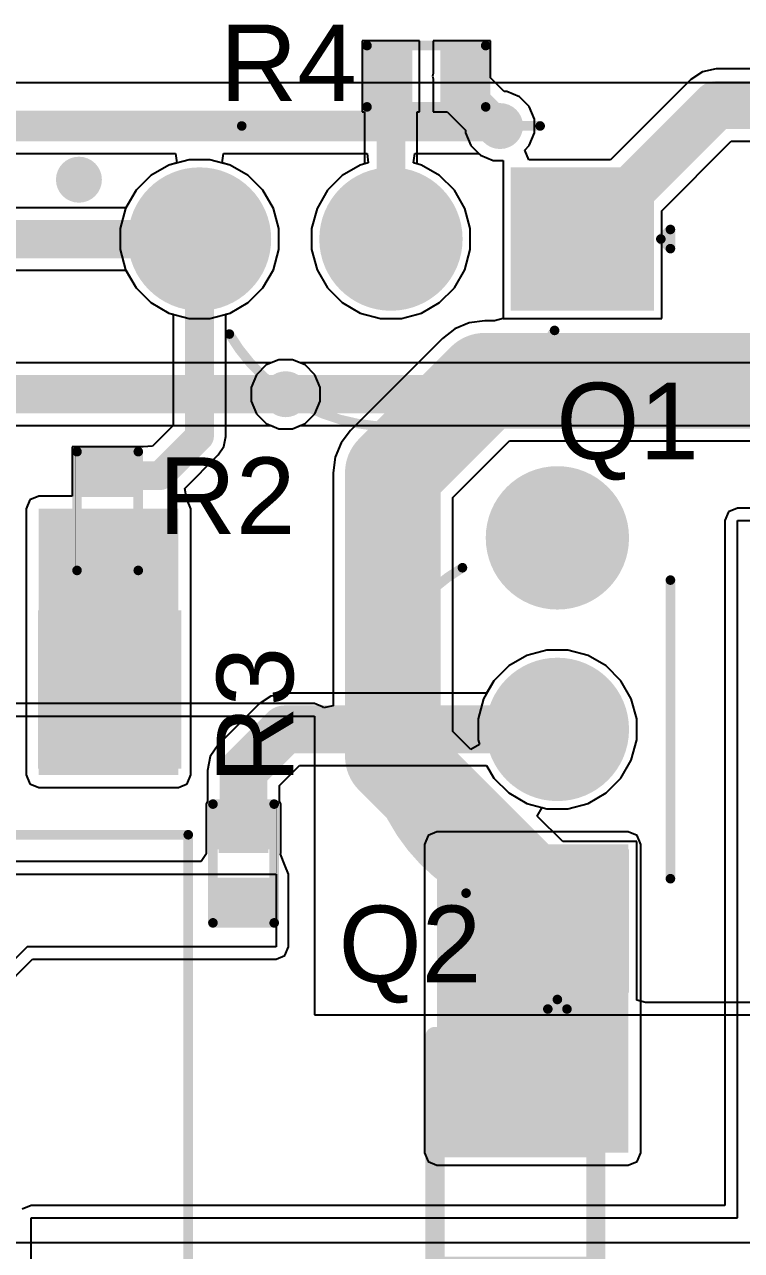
# Model space of a CAD drawing. Header units: millimetres. Extents: x -6.2 to 75.6, y -2 to 69.2.
# Drawn here: x 25.67 to 35.18, y 13.79 to 30.05 of the extents above; entities that cross this region are included whole.
import ezdxf

# ---------------------------------------------------------------- set-up
doc = ezdxf.new("R2010")
doc.units = ezdxf.units.MM
for name, color, linetype in [('BottomLayer', 5, 'Continuous'), ('BottomSolder', 6, 'Continuous'), ('MultiLayer', 9, 'Continuous'), ('PadHoleLayer', 156, 'Continuous'), ('TopLayer', 1, 'Continuous'), ('TopOverlay', 2, 'Continuous'), ('TopPaste', 8, 'Continuous'), ('TopSolder', 216, 'Continuous'), ('ViaHoleLayer', 16, 'Continuous')]:
    doc.layers.add(name, color=color, linetype=linetype)
doc.styles.add('Arial', font='arial.ttf', dxfattribs={"height": 0.2})

# ---------------------------------------------------------------- blocks, each defined once
blk = doc.blocks.new('PC817C_37')
at = {"layer": 'TopLayer'}
for points in [[(-4.100068, 2.1699982), (-4.100068, 0.3700018), (-6.100064, 0.3700018), (-6.100064, 2.1699982)], [(6.100064, 2.1699982), (6.100064, 0.3700018), (4.100068, 0.3700018), (4.100068, 2.1699982)], [(-4.100068, -0.3700018), (-4.100068, -2.1699982), (-6.100064, -2.1699982), (-6.100064, -0.3700018)], [(6.100064, -0.3700018), (6.100064, -2.1699982), (4.100068, -2.1699982), (4.100068, -0.3700018)]]:
    blk.add_hatch(color=1, dxfattribs=at).paths.add_polyline_path(points)
at = {"layer": 'TopPaste'}
for points in [[(-4.100068, 2.1699982), (-4.100068, 0.3700018), (-6.100064, 0.3700018), (-6.100064, 2.1699982)], [(6.100064, 2.1699982), (6.100064, 0.3700018), (4.100068, 0.3700018), (4.100068, 2.1699982)], [(-4.100068, -0.3700018), (-4.100068, -2.1699982), (-6.100064, -2.1699982), (-6.100064, -0.3700018)], [(6.100064, -0.3700018), (6.100064, -2.1699982), (4.100068, -2.1699982), (4.100068, -0.3700018)]]:
    blk.add_hatch(color=8, dxfattribs=at).paths.add_polyline_path(points)
at = {"layer": 'TopSolder'}
for points in [[(-4.049268, 2.2207982), (-4.049268, 0.3192018), (-6.150863999999999, 0.3192018), (-6.150863999999999, 2.2207982)], [(6.150863999999999, 2.2207982), (6.150863999999999, 0.3192018), (4.049268, 0.3192018), (4.049268, 2.2207982)], [(-4.049268, -0.3192018), (-4.049268, -2.2207982), (-6.150863999999999, -2.2207982), (-6.150863999999999, -0.3192018)], [(6.150863999999999, -0.3192018), (6.150863999999999, -2.2207982), (4.049268, -2.2207982), (4.049268, -0.3192018)]]:
    blk.add_hatch(color=216, dxfattribs=at).paths.add_polyline_path(points)
at = {"layer": 'TopOverlay'}
for points, const_width in [([(3.324885399999999, 2.3139654), (-3.175, 2.3139654)], 0.127), ([(-3.175, -2.2859492), (-3.175, 2.3139654)], 0.127), ([(3.324885399999999, -2.2859492), (3.324885399999999, 2.3139654)], 0.127), ([(-6.400799999999999, 1.1938), (-6.400799999999999, 1.4478)], 0.2499995), ([(-6.2738, 1.3208), (-6.400799999999999, 1.4478)], 0.2499995), ([(-6.400799999999999, 1.1938), (-6.2738, 1.3208)], 0.2499995), ([(3.324885399999999, -2.2859492), (-3.175, -2.2859492)], 0.127)]:
    blk.add_lwpolyline(points, dxfattribs=dict(at, const_width=const_width))
for points, const_width in [([(-3.20675, 2.3139654, 1), (-3.14325, 2.3139654, 1)], 0.0635), ([(-3.20675, 2.3139654, 1), (-3.14325, 2.3139654, 1)], 0.0635), ([(3.2931354, 2.3139654, 1), (3.3566354, 2.3139654, 1)], 0.0635), ([(3.2931354, 2.3139654, 1), (3.3566354, 2.3139654, 1)], 0.0635), ([(-6.46329924, 1.4478, 1), (-6.338300759999999, 1.4478, 1)], 0.12499848), ([(-6.46329924, 1.4478, 1), (-6.338300759999999, 1.4478, 1)], 0.12499848), ([(-6.46329924, 1.1938, 1), (-6.338300759999999, 1.1938, 1)], 0.12499848), ([(-6.46329924, 1.1938, 1), (-6.338300759999999, 1.1938, 1)], 0.12499848), ([(-6.33629924, 1.3208, 1), (-6.211300759999999, 1.3208, 1)], 0.12499848), ([(-6.33629924, 1.3208, 1), (-6.211300759999999, 1.3208, 1)], 0.12499848), ([(-3.20675, -2.2859492, 1), (-3.14325, -2.2859492, 1)], 0.0635), ([(-3.20675, -2.2859492, 1), (-3.14325, -2.2859492, 1)], 0.0635), ([(3.2931354, -2.2859492, 1), (3.3566354, -2.2859492, 1)], 0.0635), ([(3.2931354, -2.2859492, 1), (3.3566354, -2.2859492, 1)], 0.0635)]:
    blk.add_lwpolyline(points, format="xyb", close=True, dxfattribs=dict(at, const_width=const_width))
blk = doc.blocks.new('R___0402_48')
at = {"layer": 'TopLayer'}
for points in [[(-0.6985, -0.3175), (-0.6985, 0.3175), (-0.2412999999999999, 0.3175), (-0.2413, -0.3175)], [(0.2412999999999999, -0.3175), (0.2413, 0.3175), (0.6985, 0.3175), (0.6985, -0.3175)]]:
    blk.add_hatch(color=1, dxfattribs=at).paths.add_polyline_path(points)
at = {"layer": 'TopPaste'}
for points in [[(-0.6985, -0.3175), (-0.6985, 0.3175), (-0.2412999999999999, 0.3175), (-0.2413, -0.3175)], [(0.2412999999999999, -0.3175), (0.2413, 0.3175), (0.6985, 0.3175), (0.6985, -0.3175)]]:
    blk.add_hatch(color=8, dxfattribs=at).paths.add_polyline_path(points)
at = {"layer": 'TopSolder'}
for points in [[(-0.75350116, -0.37250116), (-0.75350116, 0.37250116), (-0.1862988399999999, 0.37250116), (-0.18629884, -0.37250116)], [(0.1862988399999999, -0.37250116), (0.18629884, 0.37250116), (0.75350116, 0.37250116), (0.75350116, -0.37250116)]]:
    blk.add_hatch(color=216, dxfattribs=at).paths.add_polyline_path(points)
at = {"layer": 'TopOverlay'}
for points, const_width in [([(0.7874, 0.4064), (-0.7874, 0.4064)], 0.127), ([(-0.7874, 0.4064), (-0.7874, -0.4064)], 0.127), ([(0.7874, 0.4064), (0.7874, -0.4064)], 0.127), ([(0.7874, -0.4064), (-0.7874, -0.4064)], 0.127), ([(0.8128, -0.4318), (-0.8128, -0.4318)], 0.0032258)]:
    blk.add_lwpolyline(points, dxfattribs=dict(at, const_width=const_width))
for points, const_width in [([(-0.8191499999999999, 0.4064, 1), (-0.7556499999999999, 0.4064, 1)], 0.0635), ([(-0.8191499999999999, 0.4064, 1), (-0.7556499999999999, 0.4064, 1)], 0.0635), ([(0.7556499999999999, 0.4064, 1), (0.8191499999999999, 0.4064, 1)], 0.0635), ([(0.7556499999999999, 0.4064, 1), (0.8191499999999999, 0.4064, 1)], 0.0635), ([(-0.8191499999999999, -0.4064, 1), (-0.7556499999999999, -0.4064, 1)], 0.0635), ([(-0.8191499999999999, -0.4064, 1), (-0.7556499999999999, -0.4064, 1)], 0.0635), ([(-0.81360518, -0.4318, 1), (-0.8119948199999999, -0.4318, 1)], 0.0016129), ([(0.7556499999999999, -0.4064, 1), (0.8191499999999999, -0.4064, 1)], 0.0635), ([(0.7556499999999999, -0.4064, 1), (0.8191499999999999, -0.4064, 1)], 0.0635), ([(0.8119948199999999, -0.4318, 1), (0.81360518, -0.4318, 1)], 0.0016129)]:
    blk.add_lwpolyline(points, format="xyb", close=True, dxfattribs=dict(at, const_width=const_width))
blk = doc.blocks.new('R___0402_49')
at = {"layer": 'TopLayer'}
for points in [[(-0.6985, -0.3175), (-0.6985, 0.3175), (-0.2412999999999999, 0.3175), (-0.2413, -0.3175)], [(0.2412999999999999, -0.3175), (0.2413, 0.3175), (0.6985, 0.3175), (0.6985, -0.3175)]]:
    blk.add_hatch(color=1, dxfattribs=at).paths.add_polyline_path(points)
at = {"layer": 'TopPaste'}
for points in [[(-0.6985, -0.3175), (-0.6985, 0.3175), (-0.2412999999999999, 0.3175), (-0.2413, -0.3175)], [(0.2412999999999999, -0.3175), (0.2413, 0.3175), (0.6985, 0.3175), (0.6985, -0.3175)]]:
    blk.add_hatch(color=8, dxfattribs=at).paths.add_polyline_path(points)
at = {"layer": 'TopSolder'}
for points in [[(-0.75350116, -0.37250116), (-0.75350116, 0.37250116), (-0.1862988399999999, 0.37250116), (-0.18629884, -0.37250116)], [(0.1862988399999999, -0.37250116), (0.18629884, 0.37250116), (0.75350116, 0.37250116), (0.75350116, -0.37250116)]]:
    blk.add_hatch(color=216, dxfattribs=at).paths.add_polyline_path(points)
at = {"layer": 'TopOverlay'}
for points, const_width in [([(-0.7874, 0.4064), (0.7874, 0.4064)], 0.127), ([(-0.7874, 0.4064), (-0.7874, -0.4064)], 0.127), ([(0.7874, 0.4064), (0.7874, -0.4064)], 0.127), ([(-0.7874, -0.4064), (0.7874, -0.4064)], 0.127), ([(-0.8128, -0.4318), (0.8128, -0.4318)], 0.0032258)]:
    blk.add_lwpolyline(points, dxfattribs=dict(at, const_width=const_width))
for points, const_width in [([(-0.8191499999999999, 0.4064, 1), (-0.7556499999999999, 0.4064, 1)], 0.0635), ([(-0.8191499999999999, 0.4064, 1), (-0.7556499999999999, 0.4064, 1)], 0.0635), ([(0.7556499999999999, 0.4064, 1), (0.8191499999999999, 0.4064, 1)], 0.0635), ([(0.7556499999999999, 0.4064, 1), (0.8191499999999999, 0.4064, 1)], 0.0635), ([(-0.8191499999999999, -0.4064, 1), (-0.7556499999999999, -0.4064, 1)], 0.0635), ([(-0.8191499999999999, -0.4064, 1), (-0.7556499999999999, -0.4064, 1)], 0.0635), ([(-0.81360518, -0.4318, 1), (-0.8119948199999999, -0.4318, 1)], 0.0016129), ([(0.7556499999999999, -0.4064, 1), (0.8191499999999999, -0.4064, 1)], 0.0635), ([(0.7556499999999999, -0.4064, 1), (0.8191499999999999, -0.4064, 1)], 0.0635), ([(0.8119948199999999, -0.4318, 1), (0.81360518, -0.4318, 1)], 0.0016129)]:
    blk.add_lwpolyline(points, format="xyb", close=True, dxfattribs=dict(at, const_width=const_width))
blk = doc.blocks.new('R___0402_50')
at = {"layer": 'TopLayer'}
for points in [[(-0.6985, -0.3175), (-0.6985, 0.3174999999999999), (-0.2413000000000001, 0.3175), (-0.2412999999999999, -0.3174999999999999)], [(0.2413000000000001, -0.3175), (0.2412999999999999, 0.3174999999999999), (0.6985, 0.3175), (0.6985, -0.3174999999999999)]]:
    blk.add_hatch(color=1, dxfattribs=at).paths.add_polyline_path(points)
at = {"layer": 'TopPaste'}
for points in [[(-0.6985, -0.3175), (-0.6985, 0.3174999999999999), (-0.2413000000000001, 0.3175), (-0.2412999999999999, -0.3174999999999999)], [(0.2413000000000001, -0.3175), (0.2412999999999999, 0.3174999999999999), (0.6985, 0.3175), (0.6985, -0.3174999999999999)]]:
    blk.add_hatch(color=8, dxfattribs=at).paths.add_polyline_path(points)
at = {"layer": 'TopSolder'}
for points in [[(-0.75350116, -0.3725011600000001), (-0.75350116, 0.3725011599999999), (-0.18629884, 0.3725011600000001), (-0.1862988399999999, -0.3725011599999999)], [(0.18629884, -0.3725011600000001), (0.1862988399999999, 0.3725011599999999), (0.75350116, 0.3725011600000001), (0.75350116, -0.3725011599999999)]]:
    blk.add_hatch(color=216, dxfattribs=at).paths.add_polyline_path(points)
at = {"layer": 'TopOverlay'}
for points, const_width in [([(0.7874, 0.4064), (-0.7874, 0.4064)], 0.127), ([(-0.7874, -0.4064), (-0.7874, 0.4064)], 0.127), ([(0.7874, -0.4064), (0.7874, 0.4064)], 0.127), ([(0.7874, -0.4064), (-0.7874, -0.4064)], 0.127), ([(0.8128, -0.4318), (-0.8128, -0.4318)], 0.0032258)]:
    blk.add_lwpolyline(points, dxfattribs=dict(at, const_width=const_width))
for points, const_width in [([(-0.8191499999999999, 0.4064, 1), (-0.7556499999999999, 0.4064, 1)], 0.0635), ([(-0.8191499999999999, 0.4064, 1), (-0.7556499999999999, 0.4064, 1)], 0.0635), ([(0.7556499999999999, 0.4064, 1), (0.8191499999999999, 0.4064, 1)], 0.0635), ([(0.7556499999999999, 0.4064, 1), (0.8191499999999999, 0.4064, 1)], 0.0635), ([(-0.8191499999999999, -0.4064, 1), (-0.7556499999999999, -0.4064, 1)], 0.0635), ([(-0.8191499999999999, -0.4064, 1), (-0.7556499999999999, -0.4064, 1)], 0.0635), ([(-0.81360518, -0.4318, 1), (-0.8119948199999999, -0.4318, 1)], 0.0016129), ([(0.7556499999999999, -0.4064, 1), (0.8191499999999999, -0.4064, 1)], 0.0635), ([(0.7556499999999999, -0.4064, 1), (0.8191499999999999, -0.4064, 1)], 0.0635), ([(0.8119948199999999, -0.4318, 1), (0.81360518, -0.4318, 1)], 0.0016129)]:
    blk.add_lwpolyline(points, format="xyb", close=True, dxfattribs=dict(at, const_width=const_width))
blk = doc.blocks.new('TO_92_3L_54')
at = {"layer": 'BottomLayer'}
blk.add_hatch(color=5, dxfattribs=at).paths.add_polyline_path([(-1.6400018, 0.8999982), (-1.6400018, -0.8999982), (-3.4399982, -0.8999982), (-3.4399982, 0.8999982)])
h = blk.add_hatch(color=5, dxfattribs=at)
edge = h.paths.add_edge_path()
edge.add_arc((0, 0), 0.8999982, 0, 360)
h = blk.add_hatch(color=5, dxfattribs=at)
edge = h.paths.add_edge_path()
edge.add_arc((2.54, 0), 0.8999982, 0, 360)
at = {"layer": 'BottomSolder'}
blk.add_hatch(color=6, dxfattribs=at).paths.add_polyline_path([(-1.5892018, 0.9507981999999999), (-1.5892018, -0.9507981999999999), (-3.4907982, -0.9507981999999999), (-3.4907982, 0.9507981999999999)])
h = blk.add_hatch(color=6, dxfattribs=at)
edge = h.paths.add_edge_path()
edge.add_arc((0, 0), 0.9507981999999999, 0, 360)
h = blk.add_hatch(color=6, dxfattribs=at)
edge = h.paths.add_edge_path()
edge.add_arc((2.54, 0), 0.9507981999999999, 0, 360)
at = {"layer": 'MultiLayer'}
blk.add_hatch(color=9, dxfattribs=at).paths.add_polyline_path([(-1.6400018, 0.8999982), (-1.6400018, -0.8999982), (-3.4399982, -0.8999982), (-3.4399982, 0.8999982)])
h = blk.add_hatch(color=9, dxfattribs=at)
edge = h.paths.add_edge_path()
edge.add_arc((0, 0), 0.8999982, 0, 360)
h = blk.add_hatch(color=9, dxfattribs=at)
edge = h.paths.add_edge_path()
edge.add_arc((2.54, 0), 0.8999982, 0, 360)
at = {"layer": 'PadHoleLayer'}
h = blk.add_hatch(color=156, dxfattribs=at)
edge = h.paths.add_edge_path()
edge.add_arc((-2.54, 0), 0.499999, 0, 360)
h = blk.add_hatch(color=156, dxfattribs=at)
edge = h.paths.add_edge_path()
edge.add_arc((0, 0), 0.499999, 0, 360)
h = blk.add_hatch(color=156, dxfattribs=at)
edge = h.paths.add_edge_path()
edge.add_arc((2.54, 0), 0.499999, 0, 360)
at = {"layer": 'TopLayer'}
blk.add_hatch(color=1, dxfattribs=at).paths.add_polyline_path([(-1.6400018, 0.8999982), (-1.6400018, -0.8999982), (-3.4399982, -0.8999982), (-3.4399982, 0.8999982)])
h = blk.add_hatch(color=1, dxfattribs=at)
edge = h.paths.add_edge_path()
edge.add_arc((0, 0), 0.8999982, 0, 360)
h = blk.add_hatch(color=1, dxfattribs=at)
edge = h.paths.add_edge_path()
edge.add_arc((2.54, 0), 0.8999982, 0, 360)
at = {"layer": 'TopSolder'}
blk.add_hatch(color=216, dxfattribs=at).paths.add_polyline_path([(-1.5892018, 0.9507981999999999), (-1.5892018, -0.9507981999999999), (-3.4907982, -0.9507981999999999), (-3.4907982, 0.9507981999999999)])
h = blk.add_hatch(color=216, dxfattribs=at)
edge = h.paths.add_edge_path()
edge.add_arc((0, 0), 0.9507981999999999, 0, 360)
h = blk.add_hatch(color=216, dxfattribs=at)
edge = h.paths.add_edge_path()
edge.add_arc((2.54, 0), 0.9507981999999999, 0, 360)
at = {"layer": 'TopOverlay', "const_width": 0.127}
blk.add_lwpolyline([(-2.17146886, 1.211453, -0.579691383645761), (2.14376, 1.25983746)], format="xyb", dxfattribs=at)
at = {"layer": 'TopOverlay', "const_width": 0.0635}
for points in [[(2.11201, 1.25983746, 1), (2.17551, 1.25983746, 1)], [(-2.20321886, 1.211453, 1), (-2.13971886, 1.211453, 1)], [(-3.740149999999999, 0.127, 1), (-3.67665, 0.127, 1)], [(-3.740149999999999, 0.127, 1), (-3.67665, 0.127, 1)], [(-3.61315, 0, 1), (-3.54965, 0, 1)], [(-3.61315, 0, 1), (-3.54965, 0, 1)], [(-3.740149999999999, -0.127, 1), (-3.67665, -0.127, 1)], [(-3.740149999999999, -0.127, 1), (-3.67665, -0.127, 1)], [(-2.01168, -1.49987, 1), (-1.94818, -1.49987, 1)], [(1.94818, -1.49987, 1), (2.01168, -1.49987, 1)]]:
    blk.add_lwpolyline(points, format="xyb", close=True, dxfattribs=at)
at = {"layer": 'TopOverlay', "const_width": 0.127}
for points in [[(-3.7084, 0.127), (-3.7084, -0.127)], [(-3.7084, 0.127), (-3.581399999999999, 0)], [(-3.581399999999999, 0), (-3.7084, -0.127)], [(-1.97993, -1.49987), (1.97993, -1.49987)]]:
    blk.add_lwpolyline(points, dxfattribs=at)
blk = doc.blocks.new('TO_92_3L_55')
at = {"layer": 'BottomLayer'}
blk.add_hatch(color=5, dxfattribs=at).paths.add_polyline_path([(-1.6400018, 0.8999982), (-1.6400018, -0.8999982), (-3.4399982, -0.8999982), (-3.4399982, 0.8999982)])
h = blk.add_hatch(color=5, dxfattribs=at)
edge = h.paths.add_edge_path()
edge.add_arc((0, 0), 0.8999982, 0, 360)
h = blk.add_hatch(color=5, dxfattribs=at)
edge = h.paths.add_edge_path()
edge.add_arc((2.54, 0), 0.8999982, 0, 360)
at = {"layer": 'BottomSolder'}
blk.add_hatch(color=6, dxfattribs=at).paths.add_polyline_path([(-1.5892018, 0.9507981999999999), (-1.5892018, -0.9507981999999999), (-3.4907982, -0.9507981999999999), (-3.4907982, 0.9507981999999999)])
h = blk.add_hatch(color=6, dxfattribs=at)
edge = h.paths.add_edge_path()
edge.add_arc((0, 0), 0.9507981999999999, 0, 360)
h = blk.add_hatch(color=6, dxfattribs=at)
edge = h.paths.add_edge_path()
edge.add_arc((2.54, 0), 0.9507981999999999, 0, 360)
at = {"layer": 'MultiLayer'}
blk.add_hatch(color=9, dxfattribs=at).paths.add_polyline_path([(-1.6400018, 0.8999982), (-1.6400018, -0.8999982), (-3.4399982, -0.8999982), (-3.4399982, 0.8999982)])
h = blk.add_hatch(color=9, dxfattribs=at)
edge = h.paths.add_edge_path()
edge.add_arc((0, 0), 0.8999982, 0, 360)
h = blk.add_hatch(color=9, dxfattribs=at)
edge = h.paths.add_edge_path()
edge.add_arc((2.54, 0), 0.8999982, 0, 360)
at = {"layer": 'PadHoleLayer'}
h = blk.add_hatch(color=156, dxfattribs=at)
edge = h.paths.add_edge_path()
edge.add_arc((-2.54, 0), 0.499999, 0, 360)
h = blk.add_hatch(color=156, dxfattribs=at)
edge = h.paths.add_edge_path()
edge.add_arc((0, 0), 0.499999, 0, 360)
h = blk.add_hatch(color=156, dxfattribs=at)
edge = h.paths.add_edge_path()
edge.add_arc((2.54, 0), 0.499999, 0, 360)
at = {"layer": 'TopLayer'}
blk.add_hatch(color=1, dxfattribs=at).paths.add_polyline_path([(-1.6400018, 0.8999982), (-1.6400018, -0.8999982), (-3.4399982, -0.8999982), (-3.4399982, 0.8999982)])
h = blk.add_hatch(color=1, dxfattribs=at)
edge = h.paths.add_edge_path()
edge.add_arc((0, 0), 0.8999982, 0, 360)
h = blk.add_hatch(color=1, dxfattribs=at)
edge = h.paths.add_edge_path()
edge.add_arc((2.54, 0), 0.8999982, 0, 360)
at = {"layer": 'TopSolder'}
blk.add_hatch(color=216, dxfattribs=at).paths.add_polyline_path([(-1.5892018, 0.9507981999999999), (-1.5892018, -0.9507981999999999), (-3.4907982, -0.9507981999999999), (-3.4907982, 0.9507981999999999)])
h = blk.add_hatch(color=216, dxfattribs=at)
edge = h.paths.add_edge_path()
edge.add_arc((0, 0), 0.9507981999999999, 0, 360)
h = blk.add_hatch(color=216, dxfattribs=at)
edge = h.paths.add_edge_path()
edge.add_arc((2.54, 0), 0.9507981999999999, 0, 360)
at = {"layer": 'TopOverlay', "const_width": 0.127}
blk.add_lwpolyline([(-2.17146886, 1.211453, -0.579691383645761), (2.14376, 1.25983746)], format="xyb", dxfattribs=at)
at = {"layer": 'TopOverlay', "const_width": 0.0635}
for points in [[(2.11201, 1.25983746, 1), (2.17551, 1.25983746, 1)], [(-2.20321886, 1.211453, 1), (-2.13971886, 1.211453, 1)], [(-3.740149999999999, 0.127, 1), (-3.67665, 0.127, 1)], [(-3.740149999999999, 0.127, 1), (-3.67665, 0.127, 1)], [(-3.61315, 0, 1), (-3.54965, 0, 1)], [(-3.61315, 0, 1), (-3.54965, 0, 1)], [(-3.740149999999999, -0.127, 1), (-3.67665, -0.127, 1)], [(-3.740149999999999, -0.127, 1), (-3.67665, -0.127, 1)], [(-2.01168, -1.49987, 1), (-1.94818, -1.49987, 1)], [(1.94818, -1.49987, 1), (2.01168, -1.49987, 1)]]:
    blk.add_lwpolyline(points, format="xyb", close=True, dxfattribs=at)
at = {"layer": 'TopOverlay', "const_width": 0.127}
for points in [[(-3.7084, 0.127), (-3.7084, -0.127)], [(-3.581399999999999, 0), (-3.7084, 0.127)], [(-3.581399999999999, 0), (-3.7084, -0.127)], [(1.97993, -1.49987), (-1.97993, -1.49987)]]:
    blk.add_lwpolyline(points, dxfattribs=at)
blk = doc.blocks.new('SOD_123FL_70')
at = {"layer": 'TopLayer'}
for points in [[(-2.09999961, 0.8999994699999999), (-0.75999975, 0.8999994699999999), (-0.75999975, -0.8999994699999999), (-2.09999961, -0.8999994699999999)], [(0.75999975, 0.8999994699999999), (2.09999961, 0.8999994699999999), (2.09999961, -0.8999994699999999), (0.75999975, -0.8999994699999999)]]:
    blk.add_hatch(color=1, dxfattribs=at).paths.add_polyline_path(points)
at = {"layer": 'TopOverlay'}
blk.add_hatch(color=2, dxfattribs=at).paths.add_polyline_path([(-3.2512, -1.1684), (-2.1844, -1.1684), (-2.1844, 1.1684), (-3.2512, 1.1684)])
at = {"layer": 'TopPaste'}
for points in [[(-2.09999961, 0.8999994699999999), (-0.75999975, 0.8999994699999999), (-0.75999975, -0.8999994699999999), (-2.09999961, -0.8999994699999999)], [(0.75999975, 0.8999994699999999), (2.09999961, 0.8999994699999999), (2.09999961, -0.8999994699999999), (0.75999975, -0.8999994699999999)]]:
    blk.add_hatch(color=8, dxfattribs=at).paths.add_polyline_path(points)
at = {"layer": 'TopSolder'}
for points in [[(-2.20159961, 1.00159947), (-0.65839975, 1.00159947), (-0.65839975, -1.00159947), (-2.20159961, -1.00159947)], [(0.65839975, 1.00159947), (2.20159961, 1.00159947), (2.20159961, -1.00159947), (0.65839975, -1.00159947)]]:
    blk.add_hatch(color=216, dxfattribs=at).paths.add_polyline_path(points)
at = {"layer": 'TopOverlay', "const_width": 0.254}
for points in [[(-2.2606, 1.0668), (2.2606, 1.0668)], [(2.2606, 1.0668), (2.2606, -1.0668)], [(-2.2606, -1.0668), (2.2606, -1.0668)]]:
    blk.add_lwpolyline(points, dxfattribs=at)
at = {"layer": 'TopOverlay', "const_width": 0.127}
for points in [[(-2.3241, 1.0668, 1), (-2.1971, 1.0668, 1)], [(2.1971, 1.0668, 1), (2.3241, 1.0668, 1)], [(2.1971, 1.0668, 1), (2.3241, 1.0668, 1)], [(-2.3241, -1.0668, 1), (-2.1971, -1.0668, 1)], [(2.1971, -1.0668, 1), (2.3241, -1.0668, 1)], [(2.1971, -1.0668, 1), (2.3241, -1.0668, 1)]]:
    blk.add_lwpolyline(points, format="xyb", close=True, dxfattribs=at)

msp = doc.modelspace()

# ---------------------------------------------------------------- hatches: boundary and pattern name
at = {"layer": 'BottomLayer'}
h = msp.add_hatch(color=5, dxfattribs=at)
edge = h.paths.add_edge_path()
edge.add_arc((31.9786, 28.70199999999999), 0.3048, 0, 360)
h = msp.add_hatch(color=5, dxfattribs=at)
edge = h.paths.add_edge_path()
edge.add_arc((26.39061016, 27.9905968), 0.3050032, 0, 360)
h = msp.add_hatch(color=5, dxfattribs=at)
edge = h.paths.add_edge_path()
edge.add_arc((29.13381016, 25.146), 0.3048, 0, 360)
at = {"layer": 'TopLayer'}
h = msp.add_hatch(color=1, dxfattribs=at)
edge = h.paths.add_edge_path()
edge.add_arc((31.9786, 28.70199999999999), 0.3048, 0, 360)
h = msp.add_hatch(color=1, dxfattribs=at)
edge = h.paths.add_edge_path()
edge.add_arc((26.39061016, 27.9905968), 0.3050032, 0, 360)
h = msp.add_hatch(color=1, dxfattribs=at)
edge = h.paths.add_edge_path()
edge.add_arc((29.13381016, 25.146), 0.3048, 0, 360)
for points in [[(25.85721016, 20.096734), (27.71141016, 20.096734), (27.71141016, 23.627334), (25.85721016, 23.627334)], [(28.2448, 19.0627), (28.9052, 19.0627), (28.9052, 19.7104), (28.2448, 19.7104)], [(31.1404, 15.0876), (33.68041016, 15.0876), (33.68041016, 19.177), (31.1404, 19.177)]]:
    msp.add_hatch(color=1, dxfattribs=at).paths.add_polyline_path(points)
at = {"layer": 'ViaHoleLayer'}
h = msp.add_hatch(color=16, dxfattribs=at)
edge = h.paths.add_edge_path()
edge.add_arc((31.9786, 28.70199999999999), 0.1524, 0, 360)
h = msp.add_hatch(color=16, dxfattribs=at)
edge = h.paths.add_edge_path()
edge.add_arc((26.39061016, 27.9905968), 0.1549908, 0, 360)
h = msp.add_hatch(color=16, dxfattribs=at)
edge = h.paths.add_edge_path()
edge.add_arc((29.13381016, 25.146), 0.1524, 0, 360)

# ---------------------------------------------------------------- linework, layer by layer
at = {"layer": 'BottomLayer'}
for p, q in [((52.75579999999999, 29.2735), (3.5306, 29.2735)), ((14.02541772, 28.33943024), (27.6736937, 28.33943278)), ((27.6736937, 28.33943278), (27.69041452, 28.21243278)), ((28.2912058, 28.21243278), (28.30792662, 28.33943278)), ((28.30792662, 28.33943278), (30.21369624, 28.33943278)), ((30.21369624, 28.33943278), (30.23041452, 28.21243278)), ((30.83120326, 28.21243278), (30.84792407999999, 28.33943278)), ((30.84792407999999, 28.33943278), (31.6945899, 28.33943278)), ((31.6945899, 28.33943278), (31.71961652, 28.31440616)), ((31.71961652, 28.31440616), (31.88765784, 28.2448)), ((27.58460066, 28.18407876), (27.344624, 28.04552684)), ((27.69041452, 28.21243278), (27.58460066, 28.18407876)), ((28.39701966, 28.18407876), (28.2912058, 28.21243278)), ((28.63699632, 28.04552684), (28.39701966, 28.18407876)), ((30.12460066, 28.18407876), (29.884624, 28.04552684)), ((30.23041452, 28.21243278), (30.12460066, 28.18407876)), ((30.93701966, 28.18407876), (30.83120326, 28.21243278)), ((31.17699632, 28.04552684), (30.93701966, 28.18407876)), ((31.88765784, 28.2448), (31.973647, 28.2448)), ((31.973647, 28.2448), (32.01840942, 28.24479746)), ((32.01840942, 28.24479746), (32.01841196, 28.1675459)), ((32.01841196, 28.1675459), (32.01841196, 26.15100434)), ((27.344624, 28.04552684), (27.14868332, 27.84958616)), ((28.832937, 27.84958616), (28.63699632, 28.04552684)), ((29.884624, 28.04552684), (29.68868332, 27.84958616)), ((31.372937, 27.84958616), (31.17699632, 28.04552684)), ((27.14868332, 27.84958616), (27.0101314, 27.6096095)), ((28.97148892, 27.6096095), (28.832937, 27.84958616)), ((29.68868332, 27.84958616), (29.5501314, 27.6096095)), ((31.51148892, 27.6096095), (31.372937, 27.84958616)), ((27.0101314, 27.6096095), (26.93841196, 27.34195192)), ((29.04320836, 27.34195192), (28.97148892, 27.6096095)), ((29.5501314, 27.6096095), (29.47841196, 27.34195192)), ((31.58320836, 27.34195192), (31.51148892, 27.6096095)), ((26.93841196, 27.34195192), (26.93841196, 27.06484808)), ((29.04320836, 27.06484808), (29.04320836, 27.34195192)), ((29.47841196, 27.34195192), (29.47841196, 27.06484808)), ((31.58320836, 27.06484808), (31.58320836, 27.34195192)), ((26.93841196, 27.06484808), (27.0101314, 26.7971905)), ((28.97148892, 26.7971905), (29.04320836, 27.06484808)), ((29.47841196, 27.06484808), (29.5501314, 26.7971905)), ((31.51148892, 26.7971905), (31.58320836, 27.06484808)), ((27.0101314, 26.7971905), (27.14868332, 26.55721384)), ((28.832937, 26.55721384), (28.97148892, 26.7971905)), ((29.5501314, 26.7971905), (29.68868332, 26.55721384)), ((31.372937, 26.55721384), (31.51148892, 26.7971905)), ((27.14868332, 26.55721384), (27.344624, 26.36127316)), ((28.63699632, 26.36127316), (28.832937, 26.55721384)), ((29.68868332, 26.55721384), (29.884624, 26.36127316)), ((31.17699632, 26.36127316), (31.372937, 26.55721384)), ((27.344624, 26.36127316), (27.58460066, 26.22272124)), ((28.39701966, 26.22272124), (28.63699632, 26.36127316)), ((29.884624, 26.36127316), (30.12460066, 26.22272124)), ((30.93701966, 26.22272124), (31.17699632, 26.36127316)), ((27.58460066, 26.22272124), (27.85225824, 26.1510018)), ((28.12936208, 26.1510018), (28.39701966, 26.22272124)), ((30.12460066, 26.22272124), (30.39225824, 26.1510018)), ((30.66936208, 26.1510018), (30.93701966, 26.22272124)), ((27.85225824, 26.1510018), (28.12936208, 26.1510018)), ((30.39225824, 26.1510018), (30.66936208, 26.1510018)), ((31.37830401999999, 26.01159389999999), (31.2138187, 25.8853813)), ((31.56984796, 26.09093334), (31.37830401999999, 26.01159389999999)), ((31.77539999999999, 26.11799704), (31.56984796, 26.09093334)), ((31.77542031999999, 26.11799449999999), (31.77539999999999, 26.11799704)), ((31.90508224, 26.11799449999999), (31.77542031999999, 26.11799449999999)), ((32.01841196, 26.15100434), (31.90508224, 26.11799449999999)), ((31.21381108, 25.88537114), (29.9946187, 24.6661813)), ((31.2138187, 25.8853813), (31.21381108, 25.88537114)), ((28.9394519, 25.5603629), (15.65958006, 25.5603629)), ((29.042868, 25.6032), (28.9394519, 25.5603629)), ((29.22475232, 25.6032), (29.042868, 25.6032)), ((29.39279364, 25.53359384), (29.22475232, 25.6032)), ((29.521404, 25.40498348), (29.39279364, 25.53359384)), ((29.59101016, 25.23694216), (29.521404, 25.40498348)), ((29.59101016, 25.05505784), (29.59101016, 25.23694216)), ((29.521404, 24.88701652), (29.59101016, 25.05505784)), ((29.39279364, 24.75840616), (29.521404, 24.88701652)), ((15.58676842, 24.7316371), (28.9394519, 24.7316371)), ((28.9394519, 24.7316371), (29.042868, 24.6888)), ((29.22475232, 24.6888), (29.39279364, 24.75840616)), ((29.042868, 24.6888), (29.22475232, 24.6888)), ((29.9946187, 24.6661813), (29.86840863999999, 24.50169852)), ((29.86840863999999, 24.50169852), (29.78906666, 24.31015204)), ((31.3503945, 23.7756319), (32.10436556, 24.5296055)), ((32.10436556, 24.5296055), (36.46872564, 24.5296055)), ((29.78906666, 24.31015204), (29.76200296, 24.1046)), ((29.76200296, 24.1046), (29.7620055, 24.10457968)), ((29.7620055, 24.10457968), (29.7620055, 21.01212714)), ((31.3503945, 20.67310826), (31.3503945, 23.7756319)), ((32.33313065999999, 21.68167876), (32.093154, 21.54312684)), ((32.60078824, 21.7533982), (32.33313065999999, 21.68167876)), ((32.87789208, 21.7533982), (32.60078824, 21.7533982)), ((33.14554965999999, 21.68167876), (32.87789208, 21.7533982)), ((33.38552632, 21.54312684), (33.14554965999999, 21.68167876)), ((32.093154, 21.54312684), (31.89721332, 21.34718616)), ((33.581467, 21.34718616), (33.38552632, 21.54312684)), ((31.89721332, 21.34718616), (31.7586614, 21.1072095)), ((33.72001891999999, 21.1072095), (33.581467, 21.34718616)), ((29.51481016, 21.04375776), (17.40821512, 21.04375776)), ((29.63145204, 20.99544188), (29.51481016, 21.04375776)), ((29.6350055, 20.9868643), (29.63145204, 20.99544188)), ((29.7620055, 21.01212714), (29.6350055, 20.9868643)), ((31.7586614, 21.1072095), (31.68694196, 20.83955192)), ((33.79173836, 20.83955192), (33.72001891999999, 21.1072095)), ((-1.5952343, 20.8788), (29.51481016, 20.8788)), ((29.51481016, 20.8788), (29.51481016, 16.9164)), ((31.68694196, 20.83955192), (31.68694196, 20.56244808)), ((33.79173836, 20.56244808), (33.79173836, 20.83955192)), ((31.59001556, 20.43348466), (31.3503945, 20.67310826)), ((31.70388122, 20.49922494), (31.59001556, 20.43348466)), ((31.68694196, 20.56244808), (31.70388122, 20.49922494)), ((33.72001891999999, 20.2947905), (33.79173836, 20.56244808)), ((33.581467, 20.05481384), (33.72001891999999, 20.2947905)), ((33.38552632, 19.85887316), (33.581467, 20.05481384)), ((33.14554965999999, 19.72032124), (33.38552632, 19.85887316)), ((32.87789208, 19.6486018), (33.14554965999999, 19.72032124)), ((32.47182482, 19.55167794), (32.53756509999999, 19.6655436)), ((32.81010202, 19.2133982), (32.47182482, 19.55167794)), ((32.53756509999999, 19.6655436), (32.60078824, 19.6486018)), ((32.60078824, 19.6486018), (32.87789208, 19.6486018)), ((33.79173836, 19.2133982), (32.81010202, 19.2133982)), ((33.79173836, 17.2083603), (33.79173836, 19.2133982)), ((33.79174089999999, 17.10860434), (33.79173836, 17.2083603)), ((33.90745568, 17.08135776), (33.79174089999999, 17.10860434)), ((38.1149733, 17.08135776), (33.90745568, 17.08135776)), ((29.51481016, 16.9164), (43.53561016, 16.9164)), ((43.53561016, 13.8938), (19.53261016, 13.8938))]:
    msp.add_line(p, q, dxfattribs=at)
for points, const_width in [([(13.74141016, 28.70199746), (31.97733, 28.70199999999999)], 0.4064), ([(30.5562, 24.1046), (31.77539999999999, 25.3238)], 1.27), ([(31.77539999999999, 25.3238), (36.46874596, 25.3238)], 1.27), ([(15.39241016, 25.146), (29.13381016, 25.146)], 0.508), ([(30.5562, 20.34414016), (30.5562, 24.1046)], 1.27), ([(30.5562, 20.34414016), (32.73934016, 18.161)], 1.27)]:
    msp.add_lwpolyline(points, dxfattribs=dict(at, const_width=const_width))
for points, const_width in [([(31.87573, 28.70199999999999, 1), (32.07893, 28.70199999999999, 1)], 0.2032), ([(31.4579, 25.3238, 1), (32.0929, 25.3238, 1)], 0.635), ([(31.4579, 25.3238, 1), (32.0929, 25.3238, 1)], 0.635), ([(29.00681016, 25.146, 1), (29.26081015999999, 25.146, 1)], 0.254), ([(30.23869999999999, 24.1046, 1), (30.8737, 24.1046, 1)], 0.635), ([(30.23869999999999, 24.1046, 1), (30.8737, 24.1046, 1)], 0.635), ([(30.23869999999999, 20.34414016, 1), (30.8737, 20.34414016, 1)], 0.635), ([(30.23869999999999, 20.34414016, 1), (30.8737, 20.34414016, 1)], 0.635), ([(32.42184016, 18.161, 1), (33.05684016, 18.161, 1)], 0.635)]:
    msp.add_lwpolyline(points, format="xyb", close=True, dxfattribs=dict(at, const_width=const_width))
at = {"layer": 'TopLayer'}
for p, q in [((30.91181016, 29.8323), (30.14981016, 29.8323)), ((30.14981016, 29.8323), (30.14981016, 28.8925)), ((30.91181016, 28.8925), (30.91181016, 29.8323)), ((31.85161016, 29.8323), (31.08961016, 29.8323)), ((31.08961016, 29.8323), (31.08961016, 29.39743422)), ((31.85161016, 29.34173964), (31.85161016, 29.8323)), ((34.84760112, 29.45929592), (34.66425375999999, 29.4228266)), ((35.4561521, 29.45929592), (34.84760112, 29.45929592)), ((31.08961016, 29.39743422), (31.0826404, 29.3624)), ((31.0826404, 29.3624), (31.08961016, 29.32736578)), ((31.08961016, 29.32736578), (31.08961016, 28.8925)), ((32.0341498, 29.15919999999999), (31.85161016, 29.34173964)), ((34.508821, 29.31896854), (33.4456532, 28.2557982)), ((34.66425375999999, 29.4228266), (34.508821, 29.31896854)), ((32.06954216, 29.15919999999999), (32.0341498, 29.15919999999999)), ((32.23758348, 29.08959384), (32.06954216, 29.15919999999999)), ((32.36619383999999, 28.96098348), (32.23758348, 29.08959384)), ((32.43579999999999, 28.79294216), (32.36619383999999, 28.96098348)), ((30.14981016, 28.8925), (30.18119186, 28.8925)), ((30.18119186, 28.8925), (30.18119186, 28.19924256)), ((30.88042846, 28.19924256), (30.88042846, 28.8925)), ((30.88042846, 28.8925), (30.91181016, 28.8925)), ((31.08961016, 28.8925), (31.2753502, 28.8925)), ((31.2753502, 28.8925), (31.5214, 28.6464502)), ((32.43579999999999, 28.61105784), (32.43579999999999, 28.79294216)), ((31.5214, 28.6464502), (31.5214, 28.61105784)), ((31.5214, 28.61105784), (31.59100616, 28.44301652)), ((32.36619383999999, 28.44301652), (32.43579999999999, 28.61105784)), ((34.12320836, 27.57824304), (35.04605386, 28.501086)), ((35.04605386, 28.501086), (35.6546023, 28.501086)), ((31.59100616, 28.44301652), (31.71961652, 28.31440616)), ((31.71961652, 28.31440616), (31.88765784, 28.2448)), ((32.30597552, 28.3827982), (32.36619383999999, 28.44301652)), ((32.35858146, 28.2557982), (32.30597552, 28.3827982)), ((27.58460066, 28.18407876), (27.344624, 28.04552684)), ((27.85225824, 28.2557982), (27.58460066, 28.18407876)), ((28.12936208, 28.2557982), (27.85225824, 28.2557982)), ((28.39701966, 28.18407876), (28.12936208, 28.2557982)), ((28.63699632, 28.04552684), (28.39701966, 28.18407876)), ((30.12460066, 28.18407876), (29.884624, 28.04552684)), ((30.18119186, 28.19924256), (30.12460066, 28.18407876)), ((30.93701966, 28.18407876), (30.88042846, 28.19924256)), ((31.17699632, 28.04552684), (30.93701966, 28.18407876)), ((31.88765784, 28.2448), (31.973647, 28.2448)), ((31.973647, 28.2448), (32.01840942, 28.24479746)), ((32.01840942, 28.24479746), (32.01841196, 28.1675459)), ((32.01841196, 28.1675459), (32.01841196, 26.1510018)), ((33.4456532, 28.2557982), (32.35858146, 28.2557982)), ((27.344624, 28.04552684), (27.14868332, 27.84958616)), ((28.832937, 27.84958616), (28.63699632, 28.04552684)), ((29.884624, 28.04552684), (29.68868332, 27.84958616)), ((31.372937, 27.84958616), (31.17699632, 28.04552684)), ((27.14868332, 27.84958616), (27.01483802, 27.6177629)), ((28.97148892, 27.6096095), (28.832937, 27.84958616)), ((29.68868332, 27.84958616), (29.5501314, 27.6096095)), ((31.51148892, 27.6096095), (31.372937, 27.84958616)), ((27.01483802, 27.6177629), (24.8666, 27.6177629)), ((29.04320836, 27.34195192), (28.97148892, 27.6096095)), ((29.5501314, 27.6096095), (29.47841196, 27.34195192)), ((31.58320836, 27.34195192), (31.51148892, 27.6096095)), ((34.12320836, 26.1510018), (34.12320836, 27.57824304)), ((29.04320836, 27.06484808), (29.04320836, 27.34195192)), ((29.47841196, 27.34195192), (29.47841196, 27.06484808)), ((31.58320836, 27.06484808), (31.58320836, 27.34195192)), ((28.97148892, 26.7971905), (29.04320836, 27.06484808)), ((29.47841196, 27.06484808), (29.5501314, 26.7971905)), ((31.51148892, 26.7971905), (31.58320836, 27.06484808)), ((25.03823542, 26.7890371), (27.01483802, 26.7890371)), ((27.01483802, 26.7890371), (27.14868332, 26.55721384)), ((28.832937, 26.55721384), (28.97148892, 26.7971905)), ((29.5501314, 26.7971905), (29.68868332, 26.55721384)), ((31.372937, 26.55721384), (31.51148892, 26.7971905)), ((27.14868332, 26.55721384), (27.344624, 26.36127316)), ((28.63699632, 26.36127316), (28.832937, 26.55721384)), ((29.68868332, 26.55721384), (29.884624, 26.36127316)), ((31.17699632, 26.36127316), (31.372937, 26.55721384)), ((27.344624, 26.36127316), (27.58460066, 26.22272124)), ((28.39701966, 26.22272124), (28.63699632, 26.36127316)), ((29.884624, 26.36127316), (30.12460066, 26.22272124)), ((30.93701966, 26.22272124), (31.17699632, 26.36127316)), ((27.58460066, 26.22272124), (27.64119186, 26.20755744)), ((27.64119186, 26.20755744), (27.64119186, 24.7320181)), ((28.34042846, 26.20755744), (28.39701966, 26.22272124)), ((28.34042846, 24.5872127), (28.34042846, 26.20755744)), ((30.12460066, 26.22272124), (30.39225824, 26.1510018)), ((30.66936208, 26.1510018), (30.93701966, 26.22272124)), ((30.39225824, 26.1510018), (30.66936208, 26.1510018)), ((32.01841196, 26.1510018), (34.12320836, 26.1510018)), ((28.87482668, 25.53359384), (28.74621632, 25.40498348)), ((29.042868, 25.6032), (28.87482668, 25.53359384)), ((29.22475232, 25.6032), (29.042868, 25.6032)), ((29.3281735, 25.56036036), (29.22475232, 25.6032)), ((66.47797474, 25.5603629), (29.3281735, 25.56036036)), ((28.74621632, 25.40498348), (28.67661016, 25.23694216)), ((28.67661016, 25.23694216), (28.67661016, 25.05505784)), ((28.67661016, 25.05505784), (28.74621632, 24.88701652)), ((28.74621632, 24.88701652), (28.87482668, 24.75840616)), ((27.64119186, 24.7320181), (27.36504306, 24.4558693)), ((28.87482668, 24.75840616), (29.042868, 24.6888)), ((29.22475232, 24.6888), (29.32816334, 24.73163456)), ((29.32816334, 24.73163456), (66.64961016, 24.7316371)), ((28.31381434, 24.45340804), (28.340431, 24.5872)), ((28.340431, 24.5872), (28.34042846, 24.5872127)), ((29.042868, 24.6888), (29.22475232, 24.6888)), ((27.24150762, 24.4475), (26.30171016, 24.4475)), ((26.30171016, 24.4475), (26.30171016, 23.79229176)), ((27.36504306, 24.4558693), (27.24150762, 24.44750254)), ((27.24150762, 24.44750254), (27.24150762, 24.4475)), ((28.23802836, 24.3399818), (28.31381434, 24.45340804)), ((27.79371124, 23.89566468), (28.23802836, 24.3399818)), ((25.74056828, 23.74397588), (25.6922524, 23.627334)), ((25.85721016, 23.79229176), (25.74056828, 23.74397588)), ((26.30171016, 23.79229176), (25.85721016, 23.79229176)), ((27.82351052, 23.74585802), (27.79371124, 23.89566468)), ((27.82805204, 23.74397588), (27.82351052, 23.74585802)), ((27.87636792, 23.627334), (27.82805204, 23.74397588)), ((25.6922524, 23.627334), (25.6922524, 20.096734)), ((27.87636792, 20.096734), (27.87636792, 23.627334)), ((35.01156828, 23.58624188), (34.96325239999999, 23.4696)), ((35.12821016, 23.63455776), (35.01156828, 23.58624188)), ((40.38601016, 23.63455776), (35.12821016, 23.63455776)), ((34.96325239999999, 23.4696), (34.96325239999999, 14.38895776)), ((35.12821016, 14.224), (35.12821016, 23.4696)), ((35.12821016, 23.4696), (40.38601016, 23.4696)), ((32.33313065999999, 21.68167876), (32.093154, 21.54312684)), ((32.60078824, 21.7533982), (32.33313065999999, 21.68167876)), ((32.87789208, 21.7533982), (32.60078824, 21.7533982)), ((33.14554965999999, 21.68167876), (32.87789208, 21.7533982)), ((33.38552632, 21.54312684), (33.14554965999999, 21.68167876)), ((32.093154, 21.54312684), (31.89721332, 21.34718616)), ((33.581467, 21.34718616), (33.38552632, 21.54312684)), ((31.89721332, 21.34718616), (31.8007492, 21.18010496)), ((33.72001891999999, 21.1072095), (33.581467, 21.34718616)), ((28.93607878, 21.14363564), (28.78064602, 21.03977758)), ((29.1194236, 21.18010496), (28.93607878, 21.14363564)), ((31.8007492, 21.18010496), (29.1194236, 21.18010496)), ((28.78064602, 21.03977758), (28.23623258, 20.49536414)), ((33.79173836, 20.83955192), (33.72001891999999, 21.1072095)), ((33.79173836, 20.56244808), (33.79173836, 20.83955192)), ((28.23623258, 20.49536414), (28.13237452, 20.33993392)), ((33.72001891999999, 20.2947905), (33.79173836, 20.56244808)), ((28.13237452, 20.33993392), (28.0959052, 20.15658656)), ((29.05411512, 19.95813636), (29.3178738, 20.22189504)), ((29.3178738, 20.22189504), (31.8007492, 20.22189504)), ((31.8007492, 20.22189504), (31.89721332, 20.05481384)), ((33.581467, 20.05481384), (33.72001891999999, 20.2947905)), ((25.6922524, 20.096734), (25.74056828, 19.98009212)), ((27.82805204, 19.98009212), (27.87636792, 20.096734)), ((28.0959052, 20.15658656), (28.0959052, 19.74917818)), ((31.89721332, 20.05481384), (32.093154, 19.85887316)), ((33.38552632, 19.85887316), (33.581467, 20.05481384)), ((25.74056828, 19.98009212), (25.85721016, 19.93177624)), ((25.85721016, 19.93177624), (27.71141016, 19.93177624)), ((27.71141016, 19.93177624), (27.82805204, 19.98009212)), ((29.05411512, 19.74912992), (29.05411512, 19.95813636)), ((32.093154, 19.85887316), (32.33313065999999, 19.72032124)), ((33.14554965999999, 19.72032124), (33.38552632, 19.85887316)), ((28.0959052, 19.74917818), (28.07984224, 19.7104)), ((28.07984224, 19.7104), (28.07984224, 19.0627)), ((29.07015776, 19.7104), (29.05411512, 19.74912992)), ((29.07015776, 19.0627), (29.07015776, 19.7104)), ((32.33313065999999, 19.72032124), (32.60078824, 19.6486018)), ((32.87789208, 19.6486018), (33.14554965999999, 19.72032124)), ((32.60078824, 19.6486018), (32.87789208, 19.6486018)), ((31.02375812, 19.29364188), (30.97544224, 19.177)), ((31.1404, 19.34195776), (31.02375812, 19.29364188)), ((33.68041016, 19.34195776), (31.1404, 19.34195776)), ((33.79705204, 19.29364188), (33.68041016, 19.34195776)), ((33.84536792, 19.177), (33.79705204, 19.29364188)), ((28.08350492, 19.05385572), (28.0129488, 18.94825776)), ((28.07984224, 19.0627), (28.08350492, 19.05385572)), ((29.06374934, 19.04722886), (29.07015776, 19.0627)), ((29.12344442, 18.89994696), (29.06374934, 19.04722886)), ((30.97544224, 19.177), (30.97544224, 15.0876)), ((33.84536792, 15.0876), (33.84536792, 19.177)), ((28.0129488, 18.94825776), (24.3332, 18.94825776)), ((29.12344442, 18.89994442), (29.12344442, 18.89994696)), ((29.17175775999999, 18.7833), (29.12344442, 18.89994442)), ((24.3332, 18.7833), (29.00679999999999, 18.7833)), ((29.00679999999999, 18.7833), (29.00679999999999, 17.8181)), ((29.17175775999999, 17.8181), (29.17175775999999, 18.7833)), ((25.7048, 17.8181), (25.1714, 17.2847)), ((29.00679999999999, 17.8181), (25.7048, 17.8181)), ((29.12344188, 17.70145812), (29.17175775999999, 17.8181)), ((25.33635776, 17.216374), (25.773126, 17.65314224)), ((25.773126, 17.65314224), (29.00679999999999, 17.65314224)), ((29.00679999999999, 17.65314224), (29.12344188, 17.70145812)), ((30.97544224, 15.0876), (31.02375812, 14.97095812)), ((31.02375812, 14.97095812), (31.1404, 14.92264224)), ((33.68041016, 14.92264224), (33.79705204, 14.97095812)), ((33.79705204, 14.97095812), (33.84536792, 15.0876)), ((31.1404, 14.92264224), (33.68041016, 14.92264224)), ((25.75561016, 14.38895776), (25.63896828, 14.34064188)), ((34.96325239999999, 14.38895776), (25.75561016, 14.38895776)), ((25.75561016, 10.0076), (25.75561016, 14.224)), ((25.75561016, 14.224), (35.12821016, 14.224))]:
    msp.add_line(p, q, dxfattribs=at)
for points, const_width in [([(30.53081016, 27.2034), (30.53081016, 29.337)], 0.3809999999999999), ([(30.50541016, 29.3624), (30.51811016, 29.3497)], 0.3048), ([(31.44521016, 29.3624), (31.47061016, 29.337)], 0.4064), ([(31.47061016, 29.20998984), (31.47061016, 29.337)], 0.4064), ([(31.47061016, 29.20998984), (31.9786, 28.70199999999999)], 0.4064), ([(33.07081016, 27.2034), (34.84760112, 28.98019096)], 0.635), ([(34.84760112, 28.98019096), (35.6546023, 28.98019096)], 0.635), ([(24.8666, 27.2034), (27.99081016, 27.2034)], 0.508), ([(27.99081016, 24.5872), (27.99081016, 27.2796)], 0.3809999999999999), ([(29.15919999999999, 25.14599746), (66.64961016, 25.146)], 0.508), ([(27.47011016, 24.0665), (27.99081016, 24.5872)], 0.3809999999999999), ([(26.77161016, 24.0665), (27.47011016, 24.0665)], 0.3809999999999999), ([(28.57501016, 20.15658656), (29.1194236, 20.701)], 0.635), ([(29.1194236, 20.701), (32.73934016, 20.701)], 0.635), ([(28.57501016, 19.7104), (28.57501016, 20.15658656)], 0.635)]:
    msp.add_lwpolyline(points, dxfattribs=dict(at, const_width=const_width))
for points, const_width in [([(30.43556016, 29.337, 1), (30.62606016, 29.337, 1)], 0.1905), ([(30.42921016, 29.3624, 1), (30.58161016, 29.3624, 1)], 0.1524), ([(30.44191016, 29.3497, 1), (30.59431016, 29.3497, 1)], 0.1524), ([(31.34361016, 29.3624, 1), (31.54681016, 29.3624, 1)], 0.2032), ([(31.36901016, 29.337, 1), (31.57221015999999, 29.337, 1)], 0.2032), ([(31.36901016, 29.337, 1), (31.57221015999999, 29.337, 1)], 0.2032), ([(31.36901016, 29.20998984, 1), (31.57221015999999, 29.20998984, 1)], 0.2032), ([(31.36901016, 29.20998984, 1), (31.57221015999999, 29.20998984, 1)], 0.2032), ([(34.68885112, 28.98019096, 1), (35.00635112, 28.98019096, 1)], 0.3175), ([(34.68885112, 28.98019096, 1), (35.00635112, 28.98019096, 1)], 0.3175), ([(31.877, 28.70199999999999, 1), (32.0802, 28.70199999999999, 1)], 0.2032), ([(32.91206016, 27.2034, 1), (33.22956016, 27.2034, 1)], 0.3175), ([(27.86381016, 27.2034, 1), (28.11781016, 27.2034, 1)], 0.254), ([(27.89556016, 27.2796, 1), (28.08606016, 27.2796, 1)], 0.1905), ([(30.43556016, 27.2034, 1), (30.62606016, 27.2034, 1)], 0.1905), ([(29.0322, 25.14599746, 1), (29.2862, 25.14599746, 1)], 0.254), ([(27.89556016, 24.5872, 1), (28.08606016, 24.5872, 1)], 0.1905), ([(27.89556016, 24.5872, 1), (28.08606016, 24.5872, 1)], 0.1905), ([(26.67636016, 24.0665, 1), (26.86686016, 24.0665, 1)], 0.1905), ([(27.37486016, 24.0665, 1), (27.56536016, 24.0665, 1)], 0.1905), ([(27.37486016, 24.0665, 1), (27.56536016, 24.0665, 1)], 0.1905), ([(28.9606736, 20.701, 1), (29.2781736, 20.701, 1)], 0.3175), ([(28.9606736, 20.701, 1), (29.2781736, 20.701, 1)], 0.3175), ([(32.58059016, 20.701, 1), (32.89809016, 20.701, 1)], 0.3175), ([(28.41626016, 20.15658656, 1), (28.73376016, 20.15658656, 1)], 0.3175), ([(28.41626016, 20.15658656, 1), (28.73376016, 20.15658656, 1)], 0.3175), ([(28.41626016, 19.7104, 1), (28.73376016, 19.7104, 1)], 0.3175)]:
    msp.add_lwpolyline(points, format="xyb", close=True, dxfattribs=dict(at, const_width=const_width))

# ---------------------------------------------------------------- block references
for name, p, rotation in [('R___0402_48', (31.00071016, 29.3624), 180), ('TO_92_3L_55', (30.53081016, 27.2034), 180), ('R___0402_50', (26.77161016, 23.5966), 270), ('TO_92_3L_54', (32.73934016, 20.701), 90), ('PC817C_37', (25.52701016, 16.129), 270), ('R___0402_49', (28.57501016, 18.923), 90), ('SOD_123FL_70', (32.18181016, 14.36880032), 90)]:
    msp.add_blockref(name, p, dxfattribs=dict(rotation=rotation))

# ---------------------------------------------------------------- texts
at = {"layer": 'TopOverlay', "style": 'Arial'}
for s, p in [('R4', (28.26201866, 29.0323651)), ('Q1', (32.72389696, 24.2825651)), ('R2', (27.44921866, 23.2919651)), ('Q2', (29.83554866, 17.3483651))]:
    msp.add_text(s, height=1.016, dxfattribs=at).set_placement(p)
msp.add_text('R3', height=1.016, rotation=90, dxfattribs=at).set_placement((29.23524506, 19.9816085))

doc.saveas('drawing.dxf')
